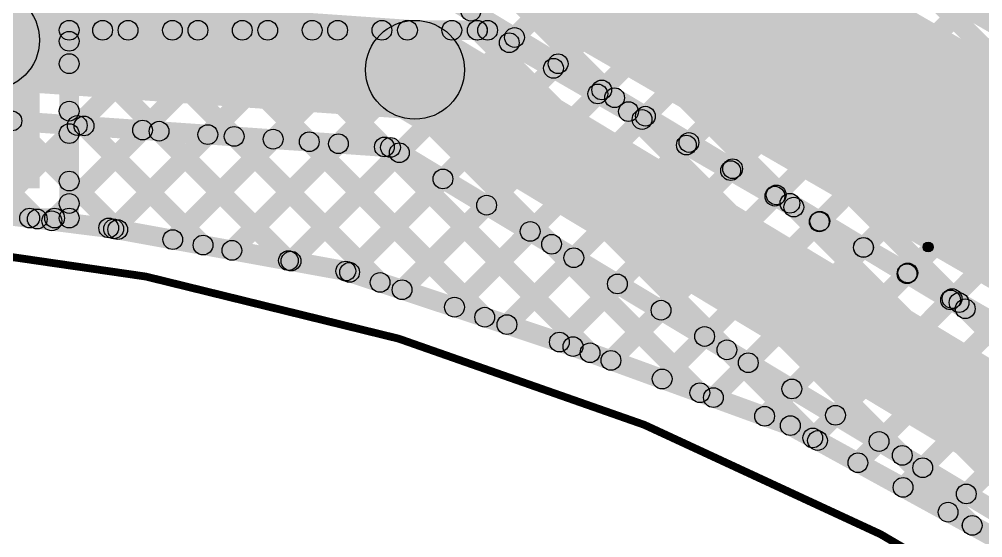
# Model space of a CAD drawing. Header units: millimetres. Extents: x 1.49 to 4.64, y 4.45 to 5.86.
# Drawn here: x 3.2647 to 3.7524, y 5.3433 to 5.6056 of the extents above; entities that cross this region are included whole.
import ezdxf

# ---------------------------------------------------------------- set-up
doc = ezdxf.new("R2010")
doc.units = ezdxf.units.MM
doc.header["$MEASUREMENT"] = 0
for name, color, linetype in [('BottomLayer', 5, 'Continuous'), ('Mechanical2', 216, 'Continuous'), ('TopLayer', 1, 'Continuous'), ('TopOverlay', 2, 'Continuous'), ('TopPaste', 8, 'Continuous'), ('TopSolder', 216, 'Continuous')]:
    doc.layers.add(name, color=color, linetype=linetype)

# ---------------------------------------------------------------- blocks, each defined once
blk = doc.blocks.new('W_____LED_9')
at = {"layer": 'TopLayer'}
for points in [[(-0.06526, 0.04685), (-0.02195, 0.04685), (-0.02195, -0.04685), (-0.06526, -0.04685)], [(-0.00226, 0.04685), (0.08947, 0.04685), (0.08947, -0.04685), (-0.00226, -0.04685)]]:
    blk.add_hatch(color=1, dxfattribs=at).paths.add_polyline_path(points)
at = {"layer": 'TopOverlay'}
h = blk.add_hatch(color=2, dxfattribs=at)
edge = h.paths.add_edge_path()
edge.add_arc((-0.069, 0.051), 0.0025, 0, 360)
h = blk.add_hatch(color=2, dxfattribs=at)
edge = h.paths.add_edge_path()
edge.add_arc((-0.069, 0.051), 0.0025, 0, 360)
for points in [[(-0.0665, -0.051), (-0.0715, -0.051), (-0.0715, 0.051), (-0.0665, 0.051)], [(-0.069, 0.0485), (-0.069, 0.0535), (0.094, 0.0535), (0.094, 0.0485)], [(0.134, 0.05301), (0.091, 0.05301), (0.091, -0.05299), (0.134, -0.05299)], [(-0.069, -0.0535), (-0.069, -0.0485), (0.094, -0.0485), (0.094, -0.0535)]]:
    blk.add_hatch(color=2, dxfattribs=at).paths.add_polyline_path(points)
h = blk.add_hatch(color=2, dxfattribs=at)
edge = h.paths.add_edge_path()
edge.add_arc((0.094, 0.051), 0.0025, 0, 360)
h = blk.add_hatch(color=2, dxfattribs=at)
edge = h.paths.add_edge_path()
edge.add_arc((-0.069, -0.051), 0.0025, 0, 360)
h = blk.add_hatch(color=2, dxfattribs=at)
edge = h.paths.add_edge_path()
edge.add_arc((-0.069, -0.051), 0.0025, 0, 360)
h = blk.add_hatch(color=2, dxfattribs=at)
edge = h.paths.add_edge_path()
edge.add_arc((0.094, -0.051), 0.0025, 0, 360)
at = {"layer": 'TopPaste'}
for points in [[(-0.06526, 0.04685), (-0.02195, 0.04685), (-0.02195, -0.04685), (-0.06526, -0.04685)], [(-0.00226, 0.04685), (0.08947, 0.04685), (0.08947, -0.04685), (-0.00226, -0.04685)]]:
    blk.add_hatch(color=8, dxfattribs=at).paths.add_polyline_path(points)
at = {"layer": 'TopSolder'}
for points in [[(-0.06926, 0.05085), (-0.01795, 0.05085), (-0.01795, -0.05085), (-0.06926, -0.05085)], [(-0.00626, 0.05085), (0.09347, 0.05085), (0.09347, -0.05085), (-0.00626, -0.05085)]]:
    blk.add_hatch(color=216, dxfattribs=at).paths.add_polyline_path(points)
at = {"layer": 'TopOverlay'}
for centre in [(-0.069, 0.051), (-0.069, 0.051), (0.094, 0.051), (-0.069, -0.051), (-0.069, -0.051), (0.094, -0.051)]:
    blk.add_circle(centre, 0.0025, dxfattribs=at)

msp = doc.modelspace()

# ---------------------------------------------------------------- hatches: boundary and pattern name
at = {"layer": 'BottomLayer'}
for points in [[(2.94561, 5.82569), (2.95269, 5.83276), (3.27739, 5.50805), (3.27032, 5.50098)], [(3.31477, 5.81009), (3.32185, 5.81716), (3.56957, 5.56943), (3.5625, 5.56236)], [(3.35569, 5.80452), (3.36277, 5.81159), (3.65832, 5.51604), (3.65125, 5.50897)], [(3.40048, 5.79509), (3.40755, 5.80216), (3.74707, 5.46264), (3.74, 5.45557)], [(3.44526, 5.78567), (3.45233, 5.79274), (3.83582, 5.40925), (3.82875, 5.40218)], [(3.49004, 5.77624), (3.49712, 5.78331), (3.92457, 5.35586), (3.9175, 5.34878)], [(3.53483, 5.76681), (3.5419, 5.77388), (4.01332, 5.30246), (4.00625, 5.29539)], [(3.58824, 5.74875), (3.59531, 5.75582), (3.92674, 5.4244), (3.91967, 5.41733)], [(3.51893, 5.59283), (3.51186, 5.5999), (3.64751, 5.73555), (3.65458, 5.72848)], [(3.54101, 5.57955), (3.53393, 5.58662), (3.67385, 5.72653), (3.68092, 5.71946)], [(3.56308, 5.56626), (3.55601, 5.57334), (3.7002, 5.71752), (3.70727, 5.71045)], [(3.46265, 5.66827), (3.48735, 5.71173), (3.96235, 5.44173), (3.93765, 5.39827)], [(3.58516, 5.55298), (3.57808, 5.56006), (3.72653, 5.7085), (3.7336, 5.70143)], [(3.60723, 5.5397), (3.60016, 5.54677), (3.7501, 5.69672), (3.75717, 5.68965)], [(3.6293, 5.52642), (3.62223, 5.53349), (3.77367, 5.68493), (3.78074, 5.67786)], [(3.65138, 5.51314), (3.64431, 5.52021), (3.79724, 5.67315), (3.80431, 5.66608)], [(3.67345, 5.49986), (3.66638, 5.50693), (3.82081, 5.66136), (3.82788, 5.65429)], [(3.69553, 5.48658), (3.68846, 5.49365), (3.84438, 5.64958), (3.85145, 5.64251)], [(3.7176, 5.4733), (3.71053, 5.48037), (3.86795, 5.63779), (3.87502, 5.63072)], [(3.73968, 5.46002), (3.73261, 5.46709), (3.89152, 5.62601), (3.89859, 5.61894)], [(3.24826, 5.57006), (3.25174, 5.61994), (3.46674, 5.60494), (3.46326, 5.55506)], [(3.48305, 5.60998), (3.48821, 5.61855), (4.10319, 5.24857), (4.09803, 5.24)], [(3.45211, 5.55858), (3.47789, 5.60142), (4.09289, 5.23142), (4.06711, 5.18858)], [(3.24687, 5.55011), (3.24756, 5.56008), (3.45297, 5.54575), (3.45227, 5.53578)], [(3.25332, 5.50399), (3.24625, 5.51106), (3.29055, 5.55536), (3.29762, 5.54829)], [(3.25595, 5.55071), (3.26303, 5.55778), (3.31809, 5.50271), (3.31102, 5.49564)], [(3.29396, 5.54805), (3.30103, 5.55512), (3.3613, 5.49486), (3.35423, 5.48779)], [(3.28475, 5.50006), (3.27768, 5.50713), (3.3236, 5.55306), (3.33067, 5.54599)], [(3.31605, 5.49601), (3.30898, 5.50308), (3.35665, 5.55075), (3.36372, 5.54368)], [(3.33197, 5.5454), (3.33904, 5.55247), (3.4045, 5.48701), (3.39743, 5.47994)], [(3.36998, 5.54275), (3.37705, 5.54982), (3.4509, 5.47597), (3.44383, 5.46889)], [(3.34597, 5.49057), (3.3389, 5.49764), (3.3897, 5.54845), (3.39677, 5.54137)], [(3.37589, 5.48514), (3.36882, 5.49221), (3.42275, 5.54614), (3.42982, 5.53907)], [(3.40798, 5.5401), (3.41505, 5.54717), (3.50384, 5.45838), (3.49677, 5.45131)], [(3.44599, 5.53745), (3.45306, 5.54452), (3.55719, 5.44039), (3.55012, 5.43332)], [(3.45004, 5.53648), (3.4552, 5.54505), (4.05542, 5.18394), (4.05026, 5.17537)], [(3.40581, 5.4797), (3.39874, 5.48677), (3.45357, 5.54161), (3.46064, 5.53453)], [(3.43548, 5.47402), (3.42841, 5.48109), (3.47564, 5.52832), (3.48271, 5.52125)], [(3.22938, 5.50504), (3.23062, 5.51496), (3.31062, 5.50496), (3.30938, 5.49504)], [(3.46202, 5.4652), (3.45495, 5.47227), (3.49772, 5.51504), (3.50479, 5.50797)], [(3.30911, 5.49508), (3.31089, 5.50492), (3.43089, 5.48312), (3.42911, 5.47328)], [(3.48856, 5.45639), (3.48149, 5.46346), (3.51979, 5.50176), (3.52686, 5.49469)], [(3.5306, 5.48819), (3.53768, 5.49526), (3.61275, 5.42019), (3.60568, 5.41311)], [(3.5151, 5.44757), (3.50803, 5.45464), (3.54187, 5.48848), (3.54894, 5.48141)], [(3.42842, 5.47345), (3.43158, 5.48294), (3.54658, 5.44475), (3.54342, 5.43525)], [(3.54164, 5.43876), (3.53457, 5.44583), (3.56394, 5.4752), (3.57101, 5.46813)], [(3.56772, 5.42949), (3.56065, 5.43656), (3.58602, 5.46192), (3.59309, 5.45485)], [(3.59365, 5.42006), (3.58658, 5.42713), (3.60809, 5.44864), (3.61516, 5.44157)], [(3.54329, 5.4353), (3.54671, 5.4447), (3.65671, 5.4047), (3.65329, 5.3953)], [(3.61935, 5.43479), (3.62642, 5.44186), (3.6723, 5.39599), (3.66523, 5.38891)], [(3.61958, 5.41063), (3.61251, 5.4177), (3.63017, 5.43536), (3.63724, 5.42829)], [(3.64551, 5.4012), (3.63843, 5.40827), (3.65224, 5.42208), (3.65931, 5.41501)], [(3.66989, 5.39024), (3.66282, 5.39731), (3.67431, 5.4088), (3.68139, 5.40173)], [(3.6526, 5.39562), (3.6574, 5.40438), (3.8124, 5.31938), (3.8076, 5.31062)], [(3.69273, 5.37771), (3.68566, 5.38479), (3.69639, 5.39552), (3.70346, 5.38845)], [(3.7081, 5.3814), (3.71517, 5.38847), (3.75059, 5.35305), (3.74352, 5.34598)], [(3.70811, 5.38139), (3.71518, 5.38847), (3.7506, 5.35305), (3.74353, 5.34598)], [(3.71556, 5.36519), (3.70849, 5.37226), (3.71846, 5.38224), (3.72553, 5.37517)], [(3.73839, 5.35267), (3.73132, 5.35974), (3.74054, 5.36896), (3.74761, 5.36189)]]:
    msp.add_hatch(color=5, dxfattribs=at).paths.add_polyline_path(points)
h = msp.add_hatch(color=5, dxfattribs=at)
edge = h.paths.add_edge_path()
edge.add_arc((3.25, 5.595), 0.025, 0, 360)
h = msp.add_hatch(color=5, dxfattribs=at)
edge = h.paths.add_edge_path()
edge.add_arc((3.49332, 5.60964), 0.005, 0, 360)
h = msp.add_hatch(color=5, dxfattribs=at)
edge = h.paths.add_edge_path()
edge.add_arc((3.465, 5.58), 0.025, 0, 360)
h = msp.add_hatch(color=5, dxfattribs=at)
edge = h.paths.add_edge_path()
edge.add_arc((3.465, 5.58), 0.025, 0, 360)
h = msp.add_hatch(color=5, dxfattribs=at)
edge = h.paths.add_edge_path()
edge.add_arc((3.5154, 5.59636), 0.005, 0, 360)
h = msp.add_hatch(color=5, dxfattribs=at)
edge = h.paths.add_edge_path()
edge.add_arc((3.53747, 5.58308), 0.005, 0, 360)
h = msp.add_hatch(color=5, dxfattribs=at)
edge = h.paths.add_edge_path()
edge.add_arc((3.55954, 5.5698), 0.005, 0, 360)
h = msp.add_hatch(color=5, dxfattribs=at)
edge = h.paths.add_edge_path()
edge.add_arc((3.56604, 5.56589), 0.005, 0, 360)
h = msp.add_hatch(color=5, dxfattribs=at)
edge = h.paths.add_edge_path()
edge.add_arc((3.26104, 5.55413), 0.005, 0, 360)
h = msp.add_hatch(color=5, dxfattribs=at)
edge = h.paths.add_edge_path()
edge.add_arc((3.58162, 5.55652), 0.005, 0, 360)
h = msp.add_hatch(color=5, dxfattribs=at)
edge = h.paths.add_edge_path()
edge.add_arc((3.29408, 5.55183), 0.005, 0, 360)
h = msp.add_hatch(color=5, dxfattribs=at)
edge = h.paths.add_edge_path()
edge.add_arc((3.2975, 5.55159), 0.005, 0, 360)
h = msp.add_hatch(color=5, dxfattribs=at)
edge = h.paths.add_edge_path()
edge.add_arc((3.32713, 5.54952), 0.005, 0, 360)
h = msp.add_hatch(color=5, dxfattribs=at)
edge = h.paths.add_edge_path()
edge.add_arc((3.3355, 5.54894), 0.005, 0, 360)
h = msp.add_hatch(color=5, dxfattribs=at)
edge = h.paths.add_edge_path()
edge.add_arc((3.36018, 5.54722), 0.005, 0, 360)
h = msp.add_hatch(color=5, dxfattribs=at)
edge = h.paths.add_edge_path()
edge.add_arc((3.37351, 5.54629), 0.005, 0, 360)
h = msp.add_hatch(color=5, dxfattribs=at)
edge = h.paths.add_edge_path()
edge.add_arc((3.39323, 5.54491), 0.005, 0, 360)
h = msp.add_hatch(color=5, dxfattribs=at)
edge = h.paths.add_edge_path()
edge.add_arc((3.41152, 5.54363), 0.005, 0, 360)
h = msp.add_hatch(color=5, dxfattribs=at)
edge = h.paths.add_edge_path()
edge.add_arc((3.42628, 5.5426), 0.005, 0, 360)
h = msp.add_hatch(color=5, dxfattribs=at)
edge = h.paths.add_edge_path()
edge.add_arc((3.44952, 5.54098), 0.005, 0, 360)
h = msp.add_hatch(color=5, dxfattribs=at)
edge = h.paths.add_edge_path()
edge.add_arc((3.45262, 5.54077), 0.005, 0, 360)
h = msp.add_hatch(color=5, dxfattribs=at)
edge = h.paths.add_edge_path()
edge.add_arc((3.45262, 5.54077), 0.005, 0, 360)
h = msp.add_hatch(color=5, dxfattribs=at)
edge = h.paths.add_edge_path()
edge.add_arc((3.60369, 5.54324), 0.005, 0, 360)
h = msp.add_hatch(color=5, dxfattribs=at)
edge = h.paths.add_edge_path()
edge.add_arc((3.4571, 5.53807), 0.005, 0, 360)
h = msp.add_hatch(color=5, dxfattribs=at)
edge = h.paths.add_edge_path()
edge.add_arc((3.62577, 5.52996), 0.005, 0, 360)
h = msp.add_hatch(color=5, dxfattribs=at)
edge = h.paths.add_edge_path()
edge.add_arc((3.47918, 5.52479), 0.005, 0, 360)
h = msp.add_hatch(color=5, dxfattribs=at)
edge = h.paths.add_edge_path()
edge.add_arc((3.64784, 5.51668), 0.005, 0, 360)
h = msp.add_hatch(color=5, dxfattribs=at)
edge = h.paths.add_edge_path()
edge.add_arc((3.50125, 5.51151), 0.005, 0, 360)
h = msp.add_hatch(color=5, dxfattribs=at)
edge = h.paths.add_edge_path()
edge.add_arc((3.65479, 5.5125), 0.005, 0, 360)
h = msp.add_hatch(color=5, dxfattribs=at)
edge = h.paths.add_edge_path()
edge.add_arc((3.27386, 5.50452), 0.005, 0, 360)
h = msp.add_hatch(color=5, dxfattribs=at)
edge = h.paths.add_edge_path()
edge.add_arc((3.28121, 5.5036), 0.005, 0, 360)
h = msp.add_hatch(color=5, dxfattribs=at)
edge = h.paths.add_edge_path()
edge.add_arc((3.66992, 5.5034), 0.005, 0, 360)
h = msp.add_hatch(color=5, dxfattribs=at)
edge = h.paths.add_edge_path()
edge.add_arc((3.31, 5.5), 0.005, 0, 360)
h = msp.add_hatch(color=5, dxfattribs=at)
edge = h.paths.add_edge_path()
edge.add_arc((3.31, 5.5), 0.005, 0, 360)
h = msp.add_hatch(color=5, dxfattribs=at)
edge = h.paths.add_edge_path()
edge.add_arc((3.31251, 5.49954), 0.005, 0, 360)
h = msp.add_hatch(color=5, dxfattribs=at)
edge = h.paths.add_edge_path()
edge.add_arc((3.31456, 5.49917), 0.005, 0, 360)
h = msp.add_hatch(color=5, dxfattribs=at)
edge = h.paths.add_edge_path()
edge.add_arc((3.52333, 5.49823), 0.005, 0, 360)
h = msp.add_hatch(color=5, dxfattribs=at)
edge = h.paths.add_edge_path()
edge.add_arc((3.34243, 5.49411), 0.005, 0, 360)
h = msp.add_hatch(color=5, dxfattribs=at)
edge = h.paths.add_edge_path()
edge.add_arc((3.35776, 5.49132), 0.005, 0, 360)
h = msp.add_hatch(color=5, dxfattribs=at)
edge = h.paths.add_edge_path()
edge.add_arc((3.53414, 5.49172), 0.005, 0, 360)
h = msp.add_hatch(color=5, dxfattribs=at)
edge = h.paths.add_edge_path()
edge.add_arc((3.37235, 5.48867), 0.005, 0, 360)
h = msp.add_hatch(color=5, dxfattribs=at)
edge = h.paths.add_edge_path()
edge.add_arc((3.69199, 5.49012), 0.005, 0, 360)
h = msp.add_hatch(color=5, dxfattribs=at)
edge = h.paths.add_edge_path()
edge.add_arc((3.40097, 5.48347), 0.005, 0, 360)
h = msp.add_hatch(color=5, dxfattribs=at)
edge = h.paths.add_edge_path()
edge.add_arc((3.40227, 5.48324), 0.005, 0, 360)
h = msp.add_hatch(color=5, dxfattribs=at)
edge = h.paths.add_edge_path()
edge.add_arc((3.5454, 5.48495), 0.005, 0, 360)
h = msp.add_hatch(color=5, dxfattribs=at)
edge = h.paths.add_edge_path()
edge.add_arc((3.43, 5.4782), 0.005, 0, 360)
h = msp.add_hatch(color=5, dxfattribs=at)
edge = h.paths.add_edge_path()
edge.add_arc((3.43, 5.4782), 0.005, 0, 360)
h = msp.add_hatch(color=5, dxfattribs=at)
edge = h.paths.add_edge_path()
edge.add_arc((3.43194, 5.47755), 0.005, 0, 360)
h = msp.add_hatch(color=5, dxfattribs=at)
edge = h.paths.add_edge_path()
edge.add_arc((3.71407, 5.47684), 0.005, 0, 360)
h = msp.add_hatch(color=5, dxfattribs=at)
edge = h.paths.add_edge_path()
edge.add_arc((3.44737, 5.47243), 0.005, 0, 360)
h = msp.add_hatch(color=5, dxfattribs=at)
edge = h.paths.add_edge_path()
edge.add_arc((3.56748, 5.47167), 0.005, 0, 360)
h = msp.add_hatch(color=5, dxfattribs=at)
edge = h.paths.add_edge_path()
edge.add_arc((3.45848, 5.46874), 0.005, 0, 360)
h = msp.add_hatch(color=5, dxfattribs=at)
edge = h.paths.add_edge_path()
edge.add_arc((3.73614, 5.46356), 0.005, 0, 360)
h = msp.add_hatch(color=5, dxfattribs=at)
edge = h.paths.add_edge_path()
edge.add_arc((3.48502, 5.45992), 0.005, 0, 360)
h = msp.add_hatch(color=5, dxfattribs=at)
edge = h.paths.add_edge_path()
edge.add_arc((3.58955, 5.45839), 0.005, 0, 360)
h = msp.add_hatch(color=5, dxfattribs=at)
edge = h.paths.add_edge_path()
edge.add_arc((3.74354, 5.45911), 0.005, 0, 360)
h = msp.add_hatch(color=5, dxfattribs=at)
edge = h.paths.add_edge_path()
edge.add_arc((3.50031, 5.45485), 0.005, 0, 360)
h = msp.add_hatch(color=5, dxfattribs=at)
edge = h.paths.add_edge_path()
edge.add_arc((3.51156, 5.45111), 0.005, 0, 360)
h = msp.add_hatch(color=5, dxfattribs=at)
edge = h.paths.add_edge_path()
edge.add_arc((3.5381, 5.44229), 0.005, 0, 360)
h = msp.add_hatch(color=5, dxfattribs=at)
edge = h.paths.add_edge_path()
edge.add_arc((3.61163, 5.4451), 0.005, 0, 360)
h = msp.add_hatch(color=5, dxfattribs=at)
edge = h.paths.add_edge_path()
edge.add_arc((3.545, 5.44), 0.005, 0, 360)
h = msp.add_hatch(color=5, dxfattribs=at)
edge = h.paths.add_edge_path()
edge.add_arc((3.545, 5.44), 0.005, 0, 360)
h = msp.add_hatch(color=5, dxfattribs=at)
edge = h.paths.add_edge_path()
edge.add_arc((3.62289, 5.43833), 0.005, 0, 360)
h = msp.add_hatch(color=5, dxfattribs=at)
edge = h.paths.add_edge_path()
edge.add_arc((3.55365, 5.43685), 0.005, 0, 360)
h = msp.add_hatch(color=5, dxfattribs=at)
edge = h.paths.add_edge_path()
edge.add_arc((3.56419, 5.43302), 0.005, 0, 360)
h = msp.add_hatch(color=5, dxfattribs=at)
edge = h.paths.add_edge_path()
edge.add_arc((3.6337, 5.43182), 0.005, 0, 360)
h = msp.add_hatch(color=5, dxfattribs=at)
edge = h.paths.add_edge_path()
edge.add_arc((3.59012, 5.42359), 0.005, 0, 360)
h = msp.add_hatch(color=5, dxfattribs=at)
edge = h.paths.add_edge_path()
edge.add_arc((3.65578, 5.41854), 0.005, 0, 360)
h = msp.add_hatch(color=5, dxfattribs=at)
edge = h.paths.add_edge_path()
edge.add_arc((3.60921, 5.41665), 0.005, 0, 360)
h = msp.add_hatch(color=5, dxfattribs=at)
edge = h.paths.add_edge_path()
edge.add_arc((3.61604, 5.41417), 0.005, 0, 360)
h = msp.add_hatch(color=5, dxfattribs=at)
edge = h.paths.add_edge_path()
edge.add_arc((3.64197, 5.40474), 0.005, 0, 360)
h = msp.add_hatch(color=5, dxfattribs=at)
edge = h.paths.add_edge_path()
edge.add_arc((3.67785, 5.40526), 0.005, 0, 360)
h = msp.add_hatch(color=5, dxfattribs=at)
edge = h.paths.add_edge_path()
edge.add_arc((3.655, 5.4), 0.005, 0, 360)
h = msp.add_hatch(color=5, dxfattribs=at)
edge = h.paths.add_edge_path()
edge.add_arc((3.655, 5.4), 0.005, 0, 360)
h = msp.add_hatch(color=5, dxfattribs=at)
edge = h.paths.add_edge_path()
edge.add_arc((3.66636, 5.39377), 0.005, 0, 360)
h = msp.add_hatch(color=5, dxfattribs=at)
edge = h.paths.add_edge_path()
edge.add_arc((3.66877, 5.39245), 0.005, 0, 360)
h = msp.add_hatch(color=5, dxfattribs=at)
edge = h.paths.add_edge_path()
edge.add_arc((3.69992, 5.39198), 0.005, 0, 360)
h = msp.add_hatch(color=5, dxfattribs=at)
edge = h.paths.add_edge_path()
edge.add_arc((3.71164, 5.38494), 0.005, 0, 360)
h = msp.add_hatch(color=5, dxfattribs=at)
edge = h.paths.add_edge_path()
edge.add_arc((3.71165, 5.38493), 0.005, 0, 360)
h = msp.add_hatch(color=5, dxfattribs=at)
edge = h.paths.add_edge_path()
edge.add_arc((3.68919, 5.38125), 0.005, 0, 360)
h = msp.add_hatch(color=5, dxfattribs=at)
edge = h.paths.add_edge_path()
edge.add_arc((3.722, 5.3787), 0.005, 0, 360)
h = msp.add_hatch(color=5, dxfattribs=at)
edge = h.paths.add_edge_path()
edge.add_arc((3.71203, 5.36873), 0.005, 0, 360)
h = msp.add_hatch(color=5, dxfattribs=at)
edge = h.paths.add_edge_path()
edge.add_arc((3.74407, 5.36542), 0.005, 0, 360)
h = msp.add_hatch(color=5, dxfattribs=at)
edge = h.paths.add_edge_path()
edge.add_arc((3.73486, 5.35621), 0.005, 0, 360)
h = msp.add_hatch(color=5, dxfattribs=at)
edge = h.paths.add_edge_path()
edge.add_arc((3.74705, 5.34952), 0.005, 0, 360)
h = msp.add_hatch(color=5, dxfattribs=at)
edge = h.paths.add_edge_path()
edge.add_arc((3.74706, 5.34951), 0.005, 0, 360)
at = {"layer": 'TopLayer'}
for points in [[(3.5225, 5.73359), (3.5275, 5.74225), (3.83793, 5.56303), (3.83293, 5.55437)], [(3.45831, 5.64243), (3.76442, 5.4657), (3.81494, 5.5532), (3.50883, 5.72994)], [(3.15, 5.52), (3.275, 5.52), (3.275, 5.62), (3.15, 5.62)], [(3.29354, 5.50885), (3.28646, 5.51592), (3.37408, 5.60354), (3.38115, 5.59646)], [(3.29354, 5.54421), (3.28646, 5.55128), (3.33872, 5.60354), (3.34579, 5.59646)], [(3.29354, 5.57956), (3.28646, 5.58663), (3.30337, 5.60354), (3.31044, 5.59646)], [(3.29, 5.595), (3.29, 5.605), (3.5018, 5.605), (3.5018, 5.595)], [(3.31605, 5.49601), (3.30898, 5.50308), (3.40943, 5.60354), (3.4165, 5.59646)], [(3.31626, 5.59646), (3.32333, 5.60354), (3.4509, 5.47597), (3.44383, 5.46889)], [(3.34597, 5.49057), (3.3389, 5.49764), (3.44479, 5.60354), (3.45186, 5.59646)], [(3.35162, 5.59646), (3.35869, 5.60354), (3.50384, 5.45838), (3.49677, 5.45131)], [(3.37589, 5.48514), (3.36882, 5.49221), (3.48014, 5.60354), (3.48721, 5.59646)], [(3.38697, 5.59646), (3.39404, 5.60354), (3.55719, 5.44039), (3.55012, 5.43332)], [(3.42233, 5.59646), (3.4294, 5.60354), (3.61275, 5.42019), (3.60568, 5.41311)], [(3.45768, 5.59646), (3.46475, 5.60354), (3.6723, 5.39599), (3.66523, 5.38891)], [(3.49304, 5.59646), (3.50011, 5.60354), (3.7506, 5.35305), (3.74353, 5.34598)], [(3.49304, 5.59646), (3.50011, 5.60354), (3.75059, 5.35305), (3.74352, 5.34598)], [(3.4993, 5.59567), (3.5043, 5.60433), (3.77241, 5.44954), (3.76741, 5.44088)], [(3.295, 5.505), (3.285, 5.505), (3.285, 5.6), (3.295, 5.6)], [(3.71556, 5.36519), (3.70849, 5.37226), (3.93744, 5.60122), (3.94451, 5.59415)], [(3.28646, 5.59091), (3.29354, 5.59798), (3.4045, 5.48701), (3.39743, 5.47994)], [(3.40581, 5.4797), (3.39874, 5.48677), (3.50919, 5.59723), (3.51626, 5.59016)], [(3.43548, 5.47402), (3.42841, 5.48109), (3.5316, 5.58429), (3.53868, 5.57722)], [(3.73839, 5.35267), (3.73132, 5.35974), (3.95866, 5.58707), (3.96573, 5.58)], [(3.46202, 5.4652), (3.45495, 5.47227), (3.55402, 5.57135), (3.56109, 5.56427)], [(3.28646, 5.55555), (3.29354, 5.56262), (3.3613, 5.49486), (3.35423, 5.48779)], [(3.56956, 5.5553), (3.57663, 5.56237), (3.83664, 5.30236), (3.82957, 5.29529)], [(3.48856, 5.45639), (3.48149, 5.46346), (3.57643, 5.5584), (3.5835, 5.55133)], [(3.5151, 5.44757), (3.50803, 5.45464), (3.59885, 5.54546), (3.60592, 5.53839)], [(3.54164, 5.43876), (3.53457, 5.44583), (3.62126, 5.53252), (3.62833, 5.52545)], [(3.28646, 5.52019), (3.29354, 5.52727), (3.31809, 5.50271), (3.31102, 5.49564)], [(3.28615, 5.50146), (3.27908, 5.50854), (3.28646, 5.51592), (3.29354, 5.50885)], [(3.56772, 5.42949), (3.56065, 5.43656), (3.64368, 5.51958), (3.65075, 5.51251)], [(3.65321, 5.50701), (3.66028, 5.51408), (3.9997, 5.17466), (3.99263, 5.16759)], [(3.26938, 5.50004), (3.27062, 5.50996), (3.31062, 5.50496), (3.30938, 5.49504)], [(3.27, 5.5), (3.27, 5.51), (3.29, 5.51), (3.29, 5.5)], [(3.59365, 5.42006), (3.58658, 5.42713), (3.66609, 5.50664), (3.67316, 5.49957)], [(3.30911, 5.49508), (3.31089, 5.50492), (3.43089, 5.48312), (3.42911, 5.47328)], [(3.61958, 5.41063), (3.61251, 5.4177), (3.6885, 5.4937), (3.69558, 5.48663)], [(3.42842, 5.47345), (3.43158, 5.48294), (3.54658, 5.44475), (3.54342, 5.43525)], [(3.64551, 5.4012), (3.63843, 5.40827), (3.71092, 5.48076), (3.71799, 5.47369)], [(3.66989, 5.39024), (3.66282, 5.39731), (3.73333, 5.46782), (3.7404, 5.46075)], [(3.73686, 5.45871), (3.74393, 5.46578), (4.26408, 4.94564), (4.25701, 4.93857)], [(3.69273, 5.37771), (3.68566, 5.38479), (3.75575, 5.45488), (3.76282, 5.44781)], [(3.54329, 5.4353), (3.54671, 5.4447), (3.65671, 5.4047), (3.65329, 5.3953)], [(3.6526, 5.39562), (3.6574, 5.40438), (3.8124, 5.31938), (3.8076, 5.31062)]]:
    msp.add_hatch(color=1, dxfattribs=at).paths.add_polyline_path(points)
h = msp.add_hatch(color=1, dxfattribs=at)
edge = h.paths.add_edge_path()
edge.add_arc((3.29, 5.6), 0.005, 0, 360)
h = msp.add_hatch(color=1, dxfattribs=at)
edge = h.paths.add_edge_path()
edge.add_arc((3.29, 5.6), 0.005, 0, 360)
h = msp.add_hatch(color=1, dxfattribs=at)
edge = h.paths.add_edge_path()
edge.add_arc((3.3069, 5.6), 0.005, 0, 360)
h = msp.add_hatch(color=1, dxfattribs=at)
edge = h.paths.add_edge_path()
edge.add_arc((3.3198, 5.6), 0.005, 0, 360)
h = msp.add_hatch(color=1, dxfattribs=at)
edge = h.paths.add_edge_path()
edge.add_arc((3.34226, 5.6), 0.005, 0, 360)
h = msp.add_hatch(color=1, dxfattribs=at)
edge = h.paths.add_edge_path()
edge.add_arc((3.35515, 5.6), 0.005, 0, 360)
h = msp.add_hatch(color=1, dxfattribs=at)
edge = h.paths.add_edge_path()
edge.add_arc((3.37761, 5.6), 0.005, 0, 360)
h = msp.add_hatch(color=1, dxfattribs=at)
edge = h.paths.add_edge_path()
edge.add_arc((3.39051, 5.6), 0.005, 0, 360)
h = msp.add_hatch(color=1, dxfattribs=at)
edge = h.paths.add_edge_path()
edge.add_arc((3.41297, 5.6), 0.005, 0, 360)
h = msp.add_hatch(color=1, dxfattribs=at)
edge = h.paths.add_edge_path()
edge.add_arc((3.42586, 5.6), 0.005, 0, 360)
h = msp.add_hatch(color=1, dxfattribs=at)
edge = h.paths.add_edge_path()
edge.add_arc((3.44832, 5.6), 0.005, 0, 360)
h = msp.add_hatch(color=1, dxfattribs=at)
edge = h.paths.add_edge_path()
edge.add_arc((3.46122, 5.6), 0.005, 0, 360)
h = msp.add_hatch(color=1, dxfattribs=at)
edge = h.paths.add_edge_path()
edge.add_arc((3.48368, 5.6), 0.005, 0, 360)
h = msp.add_hatch(color=1, dxfattribs=at)
edge = h.paths.add_edge_path()
edge.add_arc((3.49658, 5.6), 0.005, 0, 360)
h = msp.add_hatch(color=1, dxfattribs=at)
edge = h.paths.add_edge_path()
edge.add_arc((3.49657, 5.6), 0.005, 0, 360)
h = msp.add_hatch(color=1, dxfattribs=at)
edge = h.paths.add_edge_path()
edge.add_arc((3.5018, 5.6), 0.005, 0, 360)
h = msp.add_hatch(color=1, dxfattribs=at)
edge = h.paths.add_edge_path()
edge.add_arc((3.5018, 5.6), 0.005, 0, 360)
h = msp.add_hatch(color=1, dxfattribs=at)
edge = h.paths.add_edge_path()
edge.add_arc((3.29, 5.59444), 0.005, 0, 360)
h = msp.add_hatch(color=1, dxfattribs=at)
edge = h.paths.add_edge_path()
edge.add_arc((3.51273, 5.59369), 0.005, 0, 360)
h = msp.add_hatch(color=1, dxfattribs=at)
edge = h.paths.add_edge_path()
edge.add_arc((3.29, 5.5831), 0.005, 0, 360)
h = msp.add_hatch(color=1, dxfattribs=at)
edge = h.paths.add_edge_path()
edge.add_arc((3.53514, 5.58075), 0.005, 0, 360)
h = msp.add_hatch(color=1, dxfattribs=at)
edge = h.paths.add_edge_path()
edge.add_arc((3.55755, 5.56781), 0.005, 0, 360)
h = msp.add_hatch(color=1, dxfattribs=at)
edge = h.paths.add_edge_path()
edge.add_arc((3.29, 5.55909), 0.005, 0, 360)
h = msp.add_hatch(color=1, dxfattribs=at)
edge = h.paths.add_edge_path()
edge.add_arc((3.57309, 5.55884), 0.005, 0, 360)
h = msp.add_hatch(color=1, dxfattribs=at)
edge = h.paths.add_edge_path()
edge.add_arc((3.57997, 5.55487), 0.005, 0, 360)
h = msp.add_hatch(color=1, dxfattribs=at)
edge = h.paths.add_edge_path()
edge.add_arc((3.29, 5.54774), 0.005, 0, 360)
h = msp.add_hatch(color=1, dxfattribs=at)
edge = h.paths.add_edge_path()
edge.add_arc((3.60238, 5.54193), 0.005, 0, 360)
h = msp.add_hatch(color=1, dxfattribs=at)
edge = h.paths.add_edge_path()
edge.add_arc((3.6248, 5.52899), 0.005, 0, 360)
h = msp.add_hatch(color=1, dxfattribs=at)
edge = h.paths.add_edge_path()
edge.add_arc((3.29, 5.52373), 0.005, 0, 360)
h = msp.add_hatch(color=1, dxfattribs=at)
edge = h.paths.add_edge_path()
edge.add_arc((3.64721, 5.51605), 0.005, 0, 360)
h = msp.add_hatch(color=1, dxfattribs=at)
edge = h.paths.add_edge_path()
edge.add_arc((3.29, 5.51239), 0.005, 0, 360)
h = msp.add_hatch(color=1, dxfattribs=at)
edge = h.paths.add_edge_path()
edge.add_arc((3.29, 5.51239), 0.005, 0, 360)
h = msp.add_hatch(color=1, dxfattribs=at)
edge = h.paths.add_edge_path()
edge.add_arc((3.65675, 5.51054), 0.005, 0, 360)
h = msp.add_hatch(color=1, dxfattribs=at)
edge = h.paths.add_edge_path()
edge.add_arc((3.27, 5.505), 0.005, 0, 360)
h = msp.add_hatch(color=1, dxfattribs=at)
edge = h.paths.add_edge_path()
edge.add_arc((3.27, 5.505), 0.005, 0, 360)
h = msp.add_hatch(color=1, dxfattribs=at)
edge = h.paths.add_edge_path()
edge.add_arc((3.28261, 5.505), 0.005, 0, 360)
h = msp.add_hatch(color=1, dxfattribs=at)
edge = h.paths.add_edge_path()
edge.add_arc((3.29, 5.505), 0.005, 0, 360)
h = msp.add_hatch(color=1, dxfattribs=at)
edge = h.paths.add_edge_path()
edge.add_arc((3.29, 5.505), 0.005, 0, 360)
h = msp.add_hatch(color=1, dxfattribs=at)
edge = h.paths.add_edge_path()
edge.add_arc((3.66963, 5.5031), 0.005, 0, 360)
h = msp.add_hatch(color=1, dxfattribs=at)
edge = h.paths.add_edge_path()
edge.add_arc((3.31, 5.5), 0.005, 0, 360)
h = msp.add_hatch(color=1, dxfattribs=at)
edge = h.paths.add_edge_path()
edge.add_arc((3.31, 5.5), 0.005, 0, 360)
h = msp.add_hatch(color=1, dxfattribs=at)
edge = h.paths.add_edge_path()
edge.add_arc((3.31251, 5.49954), 0.005, 0, 360)
h = msp.add_hatch(color=1, dxfattribs=at)
edge = h.paths.add_edge_path()
edge.add_arc((3.31456, 5.49917), 0.005, 0, 360)
h = msp.add_hatch(color=1, dxfattribs=at)
edge = h.paths.add_edge_path()
edge.add_arc((3.34243, 5.49411), 0.005, 0, 360)
h = msp.add_hatch(color=1, dxfattribs=at)
edge = h.paths.add_edge_path()
edge.add_arc((3.35776, 5.49132), 0.005, 0, 360)
h = msp.add_hatch(color=1, dxfattribs=at)
edge = h.paths.add_edge_path()
edge.add_arc((3.37235, 5.48867), 0.005, 0, 360)
h = msp.add_hatch(color=1, dxfattribs=at)
edge = h.paths.add_edge_path()
edge.add_arc((3.69204, 5.49016), 0.005, 0, 360)
h = msp.add_hatch(color=1, dxfattribs=at)
edge = h.paths.add_edge_path()
edge.add_arc((3.40097, 5.48347), 0.005, 0, 360)
h = msp.add_hatch(color=1, dxfattribs=at)
edge = h.paths.add_edge_path()
edge.add_arc((3.40227, 5.48324), 0.005, 0, 360)
h = msp.add_hatch(color=1, dxfattribs=at)
edge = h.paths.add_edge_path()
edge.add_arc((3.43, 5.4782), 0.005, 0, 360)
h = msp.add_hatch(color=1, dxfattribs=at)
edge = h.paths.add_edge_path()
edge.add_arc((3.43, 5.4782), 0.005, 0, 360)
h = msp.add_hatch(color=1, dxfattribs=at)
edge = h.paths.add_edge_path()
edge.add_arc((3.43194, 5.47755), 0.005, 0, 360)
h = msp.add_hatch(color=1, dxfattribs=at)
edge = h.paths.add_edge_path()
edge.add_arc((3.71445, 5.47722), 0.005, 0, 360)
h = msp.add_hatch(color=1, dxfattribs=at)
edge = h.paths.add_edge_path()
edge.add_arc((3.44737, 5.47243), 0.005, 0, 360)
h = msp.add_hatch(color=1, dxfattribs=at)
edge = h.paths.add_edge_path()
edge.add_arc((3.45848, 5.46874), 0.005, 0, 360)
h = msp.add_hatch(color=1, dxfattribs=at)
edge = h.paths.add_edge_path()
edge.add_arc((3.73687, 5.46428), 0.005, 0, 360)
h = msp.add_hatch(color=1, dxfattribs=at)
edge = h.paths.add_edge_path()
edge.add_arc((3.7404, 5.46225), 0.005, 0, 360)
h = msp.add_hatch(color=1, dxfattribs=at)
edge = h.paths.add_edge_path()
edge.add_arc((3.48502, 5.45992), 0.005, 0, 360)
h = msp.add_hatch(color=1, dxfattribs=at)
edge = h.paths.add_edge_path()
edge.add_arc((3.50031, 5.45485), 0.005, 0, 360)
h = msp.add_hatch(color=1, dxfattribs=at)
edge = h.paths.add_edge_path()
edge.add_arc((3.51156, 5.45111), 0.005, 0, 360)
h = msp.add_hatch(color=1, dxfattribs=at)
edge = h.paths.add_edge_path()
edge.add_arc((3.5381, 5.44229), 0.005, 0, 360)
h = msp.add_hatch(color=1, dxfattribs=at)
edge = h.paths.add_edge_path()
edge.add_arc((3.545, 5.44), 0.005, 0, 360)
h = msp.add_hatch(color=1, dxfattribs=at)
edge = h.paths.add_edge_path()
edge.add_arc((3.545, 5.44), 0.005, 0, 360)
h = msp.add_hatch(color=1, dxfattribs=at)
edge = h.paths.add_edge_path()
edge.add_arc((3.55365, 5.43685), 0.005, 0, 360)
h = msp.add_hatch(color=1, dxfattribs=at)
edge = h.paths.add_edge_path()
edge.add_arc((3.56419, 5.43302), 0.005, 0, 360)
h = msp.add_hatch(color=1, dxfattribs=at)
edge = h.paths.add_edge_path()
edge.add_arc((3.59012, 5.42359), 0.005, 0, 360)
h = msp.add_hatch(color=1, dxfattribs=at)
edge = h.paths.add_edge_path()
edge.add_arc((3.60921, 5.41665), 0.005, 0, 360)
h = msp.add_hatch(color=1, dxfattribs=at)
edge = h.paths.add_edge_path()
edge.add_arc((3.61604, 5.41417), 0.005, 0, 360)
h = msp.add_hatch(color=1, dxfattribs=at)
edge = h.paths.add_edge_path()
edge.add_arc((3.64197, 5.40474), 0.005, 0, 360)
h = msp.add_hatch(color=1, dxfattribs=at)
edge = h.paths.add_edge_path()
edge.add_arc((3.655, 5.4), 0.005, 0, 360)
h = msp.add_hatch(color=1, dxfattribs=at)
edge = h.paths.add_edge_path()
edge.add_arc((3.655, 5.4), 0.005, 0, 360)
h = msp.add_hatch(color=1, dxfattribs=at)
edge = h.paths.add_edge_path()
edge.add_arc((3.66636, 5.39377), 0.005, 0, 360)
h = msp.add_hatch(color=1, dxfattribs=at)
edge = h.paths.add_edge_path()
edge.add_arc((3.66877, 5.39245), 0.005, 0, 360)
h = msp.add_hatch(color=1, dxfattribs=at)
edge = h.paths.add_edge_path()
edge.add_arc((3.68919, 5.38125), 0.005, 0, 360)
h = msp.add_hatch(color=1, dxfattribs=at)
edge = h.paths.add_edge_path()
edge.add_arc((3.71203, 5.36873), 0.005, 0, 360)
h = msp.add_hatch(color=1, dxfattribs=at)
edge = h.paths.add_edge_path()
edge.add_arc((3.73486, 5.35621), 0.005, 0, 360)
h = msp.add_hatch(color=1, dxfattribs=at)
edge = h.paths.add_edge_path()
edge.add_arc((3.74705, 5.34952), 0.005, 0, 360)
h = msp.add_hatch(color=1, dxfattribs=at)
edge = h.paths.add_edge_path()
edge.add_arc((3.74706, 5.34951), 0.005, 0, 360)

# ---------------------------------------------------------------- linework, layer by layer
at = {"layer": 'BottomLayer'}
for centre, radius in [((3.25, 5.595), 0.025), ((3.49332, 5.60964), 0.005), ((3.465, 5.58), 0.025), ((3.465, 5.58), 0.025), ((3.5154, 5.59636), 0.005), ((3.53747, 5.58308), 0.005), ((3.55954, 5.5698), 0.005), ((3.56604, 5.56589), 0.005), ((3.26104, 5.55413), 0.005), ((3.58162, 5.55652), 0.005), ((3.29408, 5.55183), 0.005), ((3.2975, 5.55159), 0.005), ((3.32713, 5.54952), 0.005), ((3.3355, 5.54894), 0.005), ((3.36018, 5.54722), 0.005), ((3.37351, 5.54629), 0.005), ((3.39323, 5.54491), 0.005), ((3.41152, 5.54363), 0.005), ((3.42628, 5.5426), 0.005), ((3.44952, 5.54098), 0.005), ((3.45262, 5.54077), 0.005), ((3.45262, 5.54077), 0.005), ((3.60369, 5.54324), 0.005), ((3.4571, 5.53807), 0.005), ((3.62577, 5.52996), 0.005), ((3.47918, 5.52479), 0.005), ((3.64784, 5.51668), 0.005), ((3.50125, 5.51151), 0.005), ((3.65479, 5.5125), 0.005), ((3.27386, 5.50452), 0.005), ((3.28121, 5.5036), 0.005), ((3.66992, 5.5034), 0.005), ((3.31, 5.5), 0.005), ((3.31, 5.5), 0.005), ((3.31251, 5.49954), 0.005), ((3.31456, 5.49917), 0.005), ((3.52333, 5.49823), 0.005), ((3.34243, 5.49411), 0.005), ((3.35776, 5.49132), 0.005), ((3.53414, 5.49172), 0.005), ((3.37235, 5.48867), 0.005), ((3.69199, 5.49012), 0.005), ((3.40097, 5.48347), 0.005), ((3.40227, 5.48324), 0.005), ((3.5454, 5.48495), 0.005), ((3.43, 5.4782), 0.005), ((3.43, 5.4782), 0.005), ((3.43194, 5.47755), 0.005), ((3.71407, 5.47684), 0.005), ((3.44737, 5.47243), 0.005), ((3.56748, 5.47167), 0.005), ((3.45848, 5.46874), 0.005), ((3.73614, 5.46356), 0.005), ((3.48502, 5.45992), 0.005), ((3.58955, 5.45839), 0.005), ((3.74354, 5.45911), 0.005), ((3.50031, 5.45485), 0.005), ((3.51156, 5.45111), 0.005), ((3.5381, 5.44229), 0.005), ((3.61163, 5.4451), 0.005), ((3.545, 5.44), 0.005), ((3.545, 5.44), 0.005), ((3.62289, 5.43833), 0.005), ((3.55365, 5.43685), 0.005), ((3.56419, 5.43302), 0.005), ((3.6337, 5.43182), 0.005), ((3.59012, 5.42359), 0.005), ((3.65578, 5.41854), 0.005), ((3.60921, 5.41665), 0.005), ((3.61604, 5.41417), 0.005), ((3.64197, 5.40474), 0.005), ((3.67785, 5.40526), 0.005), ((3.655, 5.4), 0.005), ((3.655, 5.4), 0.005), ((3.66636, 5.39377), 0.005), ((3.66877, 5.39245), 0.005), ((3.69992, 5.39198), 0.005), ((3.71164, 5.38494), 0.005), ((3.71165, 5.38493), 0.005), ((3.68919, 5.38125), 0.005), ((3.722, 5.3787), 0.005), ((3.71203, 5.36873), 0.005), ((3.74407, 5.36542), 0.005), ((3.73486, 5.35621), 0.005), ((3.74705, 5.34952), 0.005), ((3.74706, 5.34951), 0.005)]:
    msp.add_circle(centre, radius, dxfattribs=at)
at = {"layer": 'Mechanical2', "const_width": 0.00394}
for points in [[(1.49178, 4.82969, -0.650988), (4.64195, 4.82969)], [(1.94352, 4.91352, -0.522724), (4.19021, 4.91352)]]:
    msp.add_lwpolyline(points, format="xyb", dxfattribs=at)
at = {"layer": 'TopLayer'}
for centre in [(3.29, 5.6), (3.29, 5.6), (3.3069, 5.6), (3.3198, 5.6), (3.34226, 5.6), (3.35515, 5.6), (3.37761, 5.6), (3.39051, 5.6), (3.41297, 5.6), (3.42586, 5.6), (3.44832, 5.6), (3.46122, 5.6), (3.48368, 5.6), (3.49657, 5.6), (3.49658, 5.6), (3.5018, 5.6), (3.5018, 5.6), (3.29, 5.59444), (3.51273, 5.59369), (3.29, 5.5831), (3.53514, 5.58075), (3.55755, 5.56781), (3.29, 5.55909), (3.57309, 5.55884), (3.57997, 5.55487), (3.29, 5.54774), (3.60238, 5.54193), (3.6248, 5.52899), (3.29, 5.52373), (3.64721, 5.51605), (3.29, 5.51239), (3.29, 5.51239), (3.65675, 5.51054), (3.27, 5.505), (3.27, 5.505), (3.28261, 5.505), (3.29, 5.505), (3.29, 5.505), (3.66963, 5.5031), (3.31, 5.5), (3.31, 5.5), (3.31251, 5.49954), (3.31456, 5.49917), (3.34243, 5.49411), (3.35776, 5.49132), (3.37235, 5.48867), (3.69204, 5.49016), (3.40097, 5.48347), (3.40227, 5.48324), (3.43, 5.4782), (3.43, 5.4782), (3.43194, 5.47755), (3.71445, 5.47722), (3.44737, 5.47243), (3.45848, 5.46874), (3.73687, 5.46428), (3.7404, 5.46225), (3.48502, 5.45992), (3.50031, 5.45485), (3.51156, 5.45111), (3.5381, 5.44229), (3.545, 5.44), (3.545, 5.44), (3.55365, 5.43685), (3.56419, 5.43302), (3.59012, 5.42359), (3.60921, 5.41665), (3.61604, 5.41417), (3.64197, 5.40474), (3.655, 5.4), (3.655, 5.4), (3.66636, 5.39377), (3.66877, 5.39245), (3.68919, 5.38125), (3.71203, 5.36873), (3.73486, 5.35621), (3.74705, 5.34952), (3.74706, 5.34951)]:
    msp.add_circle(centre, 0.005, dxfattribs=at)

# ---------------------------------------------------------------- block references
at = {"rotation": 330}
msp.add_blockref('W_____LED_9', (3.81, 5.5), dxfattribs=at)

doc.saveas('drawing.dxf')
